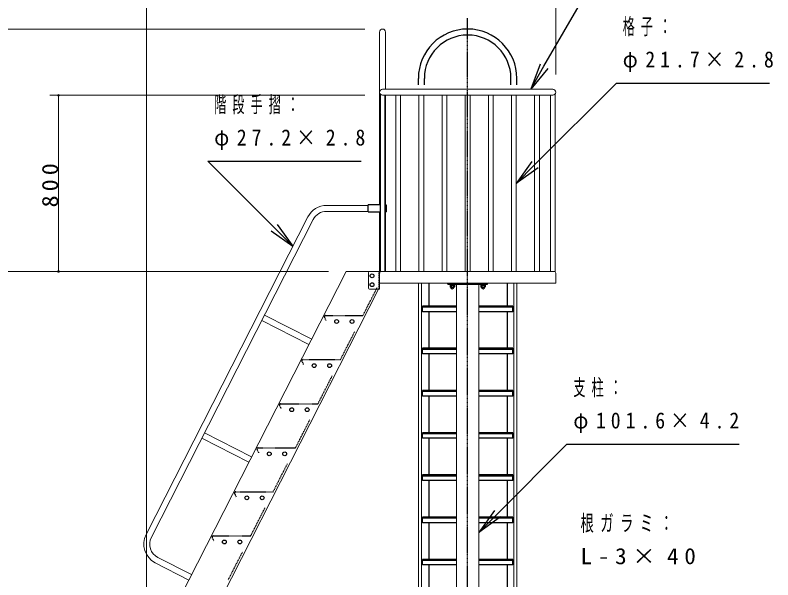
# Model space of a CAD drawing. Units: millimetres at full size; details may follow other scales. Extents: x -15630 to 0, y -2472 to 10680.
# Drawn here: x -8566 to -5127, y 3551 to 6113 of the extents above; entities that cross this region are included whole.
import ezdxf

# ---------------------------------------------------------------- set-up
doc = ezdxf.new("R2010")
doc.units = ezdxf.units.MM
for name, pattern in [('USER1', [4.5, 2.5, -2]), ('USER2', [6, 3, -1, 1, -1]), ('USER4', [8, 5, -3])]:
    doc.linetypes.add(name, pattern=pattern)
doc.layers.add('線', color=2, linetype='Continuous', lineweight=25)
doc.layers.add('補助', color=2, linetype='Continuous', lineweight=13)
doc.styles.add('ＭＳ ゴシック', font='')
doc.styles.get('ＭＳ ゴシック').set_extended_font_data('MS Gothic')

# ---------------------------------------------------------------- blocks, each defined once
blk = doc.blocks.new('dimension_origin')
at = {"color": 0, "linetype": 'Continuous', "lineweight": -2}
blk.add_circle((0, 0), 1.25, dxfattribs=at)

msp = doc.modelspace()

# ---------------------------------------------------------------- linework, layer by layer
at = {"layer": '線', "color": 20, "linetype": 'USER2'}
msp.add_line((-6512.168, 2350), (-6512.168, 6100), dxfattribs=at)
at = {"layer": '線', "color": 7, "lineweight": 13}
for p, q in [((-6912.168, 6036.4), (-6912.168, 5252.575)), ((-6884.968, 6036.4), (-6884.968, 5777.2)), ((-6898.568, 5777.2), (-6125.768, 5777.2)), ((-6898.568, 5750), (-6125.768, 5750)), ((-6884.968, 5750), (-6884.968, 5252.575)), ((-6838.018, 5750), (-6838.018, 4950)), ((-6816.318, 5750), (-6816.318, 4950)), ((-6733.018, 5750), (-6733.018, 4950)), ((-6711.318, 5750), (-6711.318, 4950)), ((-6628.018, 5750), (-6628.018, 4950)), ((-6606.318, 5750), (-6606.318, 4950)), ((-6523.018, 5750), (-6523.018, 4950)), ((-6501.318, 5750), (-6501.318, 4950)), ((-6418.018, 5750), (-6418.018, 4950)), ((-6396.318, 5750), (-6396.318, 4950)), ((-6313.018, 5750), (-6313.018, 4950)), ((-6291.318, 5750), (-6291.318, 4950)), ((-6208.018, 5750), (-6208.018, 4950)), ((-6186.318, 5750), (-6186.318, 4950)), ((-6136.618, 5750), (-6136.618, 4950)), ((-6114.918, 5755.4), (-6114.918, 4950)), ((-7152.401, 5250), (-6963.968, 5250)), ((-7237.581, 5197.801), (-7971.98, 3756.461)), ((-6963.968, 5222.8), (-7152.401, 5222.8)), ((-6912.168, 5220.225), (-6912.168, 4950)), ((-6884.968, 5220.225), (-6884.968, 4950)), ((-7213.345, 5185.453), (-7947.745, 3744.113)), ((-7063.956, 4950), (-8095.098, 2926.27)), ((-6916.168, 4950), (-7063.956, 4950)), ((-6962.168, 4945), (-6962.168, 4875)), ((-6957.168, 4950), (-6912.168, 4950)), ((-6912.168, 4950), (-6912.168, 4870)), ((-6912.168, 4950), (-6114.918, 4950)), ((-6912.168, 4897.7), (-6912.168, 4942.7)), ((-6112.168, 4942.7), (-6112.168, 4897.7)), ((-6912.168, 4897.7), (-6112.168, 4897.7)), ((-6735.768, 4897.7), (-6735.768, 3286.195)), ((-6722.168, 4897.7), (-6722.168, 3320.795)), ((-6562.968, 2840), (-6562.968, 4891.7)), ((-6461.368, 2840), (-6461.368, 4891.7)), ((-6302.168, 4897.7), (-6302.168, 3320.795)), ((-6288.568, 4897.7), (-6288.568, 3286.195)), ((-6916.168, 4870), (-7945.409, 2850)), ((-6912.168, 4870), (-6957.168, 4870)), ((-7220.168, 4643.418), (-7434.009, 4752.376)), ((-7232.516, 4619.183), (-7446.358, 4728.141)), ((-7492.562, 4108.814), (-7706.403, 4217.772)), ((-7504.91, 4084.579), (-7718.752, 4193.537)), ((-7764.956, 3574.21), (-7917.853, 3652.115)), ((-7777.305, 3549.975), (-7930.201, 3627.88))]:
    msp.add_line(p, q, dxfattribs=at)
at = {"layer": '線'}
for p, q in [((-6735.766, 5797.2), (-6735.766, 5826.4)), ((-6708.566, 5797.2), (-6708.566, 5826.4)), ((-6315.766, 5797.2), (-6315.766, 5826.4)), ((-6288.566, 5797.2), (-6288.566, 5826.4)), ((-6909.418, 5755.4), (-6909.418, 4950)), ((-6887.718, 5750), (-6887.718, 4950)), ((-6963.968, 5220.225), (-6963.968, 5252.575)), ((-6909.418, 5252.575), (-6963.968, 5252.575)), ((-6887.718, 5252.575), (-6882.393, 5252.575)), ((-6882.393, 5252.575), (-6882.393, 5220.225)), ((-6963.968, 5220.225), (-6909.418, 5220.225)), ((-6887.718, 5220.225), (-6882.393, 5220.225)), ((-6912.168, 4950), (-6912.168, 4942.7)), ((-6688.968, 4897.7), (-6688.968, 4792.873)), ((-6602.168, 4891.7), (-6602.168, 4897.7)), ((-6602.168, 4897.7), (-6422.168, 4897.7)), ((-6602.168, 4891.7), (-6422.168, 4891.7)), ((-6592.168, 4891.724), (-6592.168, 4889.724)), ((-6592.168, 4891.724), (-6572.168, 4891.724)), ((-6592.168, 4889.724), (-6572.168, 4889.724)), ((-6591.983, 4887.224), (-6572.353, 4887.224)), ((-6591.983, 4887.224), (-6591.983, 4880.128)), ((-6591.368, 4889.724), (-6572.968, 4889.724)), ((-6591.368, 4889.724), (-6591.368, 4887.224)), ((-6591.368, 4887.224), (-6572.968, 4887.224)), ((-6587.075, 4887.224), (-6587.075, 4880.128)), ((-6582.299, 4887.224), (-6582.968, 4889.724)), ((-6581.367, 4887.224), (-6582.037, 4889.724)), ((-6577.26, 4887.224), (-6577.26, 4880.128)), ((-6572.968, 4889.724), (-6572.968, 4887.224)), ((-6572.353, 4887.224), (-6572.353, 4880.128)), ((-6572.168, 4891.724), (-6572.168, 4889.724)), ((-6452.168, 4891.724), (-6452.168, 4889.724)), ((-6452.168, 4891.724), (-6432.168, 4891.724)), ((-6452.168, 4889.724), (-6432.168, 4889.724)), ((-6451.983, 4887.224), (-6432.353, 4887.224)), ((-6451.983, 4887.224), (-6451.983, 4880.128)), ((-6451.368, 4889.724), (-6432.968, 4889.724)), ((-6451.368, 4889.724), (-6451.368, 4887.224)), ((-6451.368, 4887.224), (-6432.968, 4887.224)), ((-6447.075, 4887.224), (-6447.075, 4880.128)), ((-6442.299, 4887.224), (-6442.968, 4889.724)), ((-6441.367, 4887.224), (-6442.037, 4889.724)), ((-6437.26, 4887.224), (-6437.26, 4880.128)), ((-6432.968, 4889.724), (-6432.968, 4887.224)), ((-6432.353, 4887.224), (-6432.353, 4880.128)), ((-6432.168, 4891.724), (-6432.168, 4889.724)), ((-6422.168, 4891.7), (-6422.168, 4897.7)), ((-6332.618, 4897.7), (-6332.618, 4792.873)), ((-6591.983, 4880.128), (-6590.418, 4879.224)), ((-6590.418, 4879.224), (-6573.918, 4879.224)), ((-6572.353, 4880.128), (-6573.918, 4879.224)), ((-6451.983, 4880.128), (-6450.418, 4879.224)), ((-6450.418, 4879.224), (-6433.918, 4879.224)), ((-6432.353, 4880.128), (-6433.918, 4879.224)), ((-6717.168, 4767.572), (-6717.168, 4792.873)), ((-6562.968, 4792.873), (-6717.168, 4792.873)), ((-6562.968, 4787.793), (-6717.168, 4787.793)), ((-6307.168, 4792.873), (-6461.368, 4792.873)), ((-6307.168, 4787.793), (-6461.368, 4787.793)), ((-6307.168, 4767.572), (-6307.168, 4792.873)), ((-6562.968, 4767.572), (-6717.168, 4767.572)), ((-6688.968, 4767.572), (-6688.968, 4601.304)), ((-6307.168, 4767.572), (-6461.368, 4767.572)), ((-6332.618, 4767.572), (-6332.618, 4601.304)), ((-6717.168, 4576.002), (-6717.168, 4601.304)), ((-6562.968, 4601.304), (-6717.168, 4601.304)), ((-6562.968, 4596.224), (-6717.168, 4596.224)), ((-6562.968, 4576.002), (-6717.168, 4576.002)), ((-6688.968, 4576.002), (-6688.968, 4409.734)), ((-6307.168, 4601.304), (-6461.368, 4601.304)), ((-6307.168, 4596.224), (-6461.368, 4596.224)), ((-6307.168, 4576.002), (-6461.368, 4576.002)), ((-6332.618, 4576.002), (-6332.618, 4409.734)), ((-6307.168, 4576.002), (-6307.168, 4601.304)), ((-6717.168, 4384.433), (-6717.168, 4409.734)), ((-6562.968, 4409.734), (-6717.168, 4409.734)), ((-6562.968, 4404.654), (-6717.168, 4404.654)), ((-6307.168, 4409.734), (-6461.368, 4409.734)), ((-6307.168, 4404.654), (-6461.368, 4404.654)), ((-6307.168, 4384.433), (-6307.168, 4409.734)), ((-6562.968, 4384.433), (-6717.168, 4384.433)), ((-6688.968, 4384.433), (-6688.968, 4218.165)), ((-6307.168, 4384.433), (-6461.368, 4384.433)), ((-6332.618, 4384.433), (-6332.618, 4218.165)), ((-6717.168, 4192.863), (-6717.168, 4218.165)), ((-6562.968, 4218.165), (-6717.168, 4218.165)), ((-6562.968, 4213.085), (-6717.168, 4213.085)), ((-6307.168, 4218.165), (-6461.368, 4218.165)), ((-6307.168, 4213.085), (-6461.368, 4213.085)), ((-6307.168, 4192.863), (-6307.168, 4218.165)), ((-6562.968, 4192.863), (-6717.168, 4192.863)), ((-6688.968, 4192.863), (-6688.968, 4026.595)), ((-6307.168, 4192.863), (-6461.368, 4192.863)), ((-6332.618, 4192.863), (-6332.618, 4026.595)), ((-6717.168, 4001.294), (-6717.168, 4026.595)), ((-6562.968, 4026.595), (-6717.168, 4026.595)), ((-6307.168, 4026.595), (-6461.368, 4026.595)), ((-6307.168, 4001.294), (-6307.168, 4026.595)), ((-6562.968, 4021.515), (-6717.168, 4021.515)), ((-6562.968, 4001.294), (-6717.168, 4001.294)), ((-6688.968, 4001.294), (-6688.968, 3835.025)), ((-6307.168, 4021.515), (-6461.368, 4021.515)), ((-6307.168, 4001.294), (-6461.368, 4001.294)), ((-6332.618, 4001.294), (-6332.618, 3835.025)), ((-6717.168, 3809.724), (-6717.168, 3835.025)), ((-6562.968, 3835.025), (-6717.168, 3835.025)), ((-6562.968, 3829.945), (-6717.168, 3829.945)), ((-6307.168, 3835.025), (-6461.368, 3835.025)), ((-6307.168, 3829.945), (-6461.368, 3829.945)), ((-6307.168, 3809.724), (-6307.168, 3835.025)), ((-6562.968, 3809.724), (-6717.168, 3809.724)), ((-6688.968, 3809.724), (-6688.968, 3643.456)), ((-6307.168, 3809.724), (-6461.368, 3809.724)), ((-6332.618, 3809.724), (-6332.618, 3643.456)), ((-6717.168, 3618.155), (-6717.168, 3643.456)), ((-6562.968, 3643.456), (-6717.168, 3643.456)), ((-6562.968, 3638.376), (-6717.168, 3638.376)), ((-6562.968, 3618.155), (-6717.168, 3618.155)), ((-6688.968, 3618.155), (-6688.968, 3497.118)), ((-6307.168, 3643.456), (-6461.368, 3643.456)), ((-6307.168, 3638.376), (-6461.368, 3638.376)), ((-6307.168, 3618.155), (-6461.368, 3618.155)), ((-6332.618, 3618.155), (-6332.618, 3497.118)), ((-6307.168, 3618.155), (-6307.168, 3643.456))]:
    msp.add_line(p, q, dxfattribs=at)
at = {"layer": '線', "color": 4, "linetype": 'USER4'}
msp.add_line((-6915.368, 4950), (-6915.368, 4870), dxfattribs=at)
at = {"layer": '線', "color": 4, "linetype": 'USER1'}
for p, q in [((-6987.251, 4750.713), (-6922.97, 4876.871)), ((-7157.4, 4750.003), (-6988.41, 4750.003)), ((-7162.39, 4741.861), (-7154.448, 4726.274)), ((-7089.156, 4550.713), (-7024.876, 4676.871)), ((-7264.295, 4541.861), (-7256.353, 4526.274)), ((-7259.305, 4550.003), (-7090.315, 4550.003)), ((-7191.061, 4350.713), (-7126.781, 4476.871)), ((-7366.2, 4341.861), (-7358.258, 4326.274)), ((-7361.21, 4350.003), (-7192.22, 4350.003)), ((-7292.966, 4150.713), (-7228.686, 4276.871)), ((-7468.105, 4141.861), (-7460.163, 4126.274)), ((-7463.115, 4150.003), (-7294.125, 4150.003)), ((-7394.872, 3950.713), (-7330.591, 4076.871)), ((-7570.01, 3941.861), (-7562.068, 3926.274)), ((-7565.02, 3950.003), (-7396.03, 3950.003)), ((-7496.777, 3750.713), (-7432.496, 3876.871)), ((-7666.926, 3750.003), (-7497.935, 3750.003)), ((-7671.915, 3741.861), (-7663.973, 3726.274)), ((-7598.682, 3550.713), (-7534.401, 3676.871))]:
    msp.add_line(p, q, dxfattribs=at)
at = {"layer": '線'}
for centre in [(-6946.168, 4930), (-6946.168, 4890), (-7107, 4722.703), (-7037, 4722.703), (-7208.905, 4522.703), (-7138.905, 4522.703), (-7310.81, 4322.703), (-7240.81, 4322.703), (-7412.715, 4122.703), (-7342.715, 4122.703), (-7514.62, 3922.703), (-7444.62, 3922.703), (-7616.526, 3722.703), (-7546.526, 3722.703)]:
    msp.add_circle(centre, 8.65, dxfattribs=at)
at = {"layer": '線', "color": 7, "lineweight": 13}
for centre, radius, start, end in [((-6898.568, 6036.4), 13.6, 0, 180), ((-6898.568, 5763.6), 13.6, 90, 270), ((-6125.768, 5763.6), 13.6, 270, 90), ((-7152.401, 5154.4), 95.6, 90, 153), ((-7152.401, 5154.4), 68.4, 90, 153), ((-6957.168, 4945), 5, 90, 180), ((-6904.868, 4942.7), 7.3, 90, 180), ((-6119.468, 4942.7), 7.3, 0, 90), ((-6957.168, 4875), 5, 180, 270), ((-7886.8, 3713.06), 95.6, 153, 243), ((-7886.8, 3713.06), 68.4, 153, 243)]:
    msp.add_arc(centre, radius, start, end, dxfattribs=at)
at = {"layer": '線'}
for centre, radius, start, end in [((-6512.166, 5826.4), 223.6, 0, 180), ((-6512.166, 5826.4), 196.4, 0, 180), ((-6589.529, 4884.378), 4.907, 240.00001, 299.99999), ((-6582.168, 4879.224), 7.5, 180, 0), ((-6582.168, 4893.003), 13.779, 249.136, 290.864), ((-6574.806, 4884.378), 4.907, 240.00001, 299.99999), ((-6449.529, 4884.378), 4.907, 240.00001, 299.99999), ((-6442.168, 4879.224), 7.5, 180, 0), ((-6442.168, 4893.003), 13.779, 249.136, 290.864), ((-6434.806, 4884.378), 4.907, 240.00001, 299.99999)]:
    msp.add_arc(centre, radius, start, end, dxfattribs=at)
at = {"layer": '線', "color": 4, "linetype": 'USER1'}
for centre, radius, start, end in [((-7157.4, 4744.403), 5.6, 90, 207), ((-6988.41, 4751.303), 1.3, 270, 333), ((-7259.305, 4544.403), 5.6, 90, 207), ((-7090.315, 4551.303), 1.3, 270, 333), ((-7361.21, 4344.403), 5.6, 90, 207), ((-7192.22, 4351.303), 1.3, 270, 333), ((-7463.115, 4144.403), 5.6, 90, 207), ((-7294.125, 4151.303), 1.3, 270, 333), ((-7565.02, 3944.403), 5.6, 90, 207), ((-7396.03, 3951.303), 1.3, 270, 333), ((-7666.926, 3744.403), 5.6, 90, 207), ((-7497.935, 3751.303), 1.3, 270, 333)]:
    msp.add_arc(centre, radius, start, end, dxfattribs=at)
at = {"layer": '補助'}
for p, q in [((-7969.298, 3330), (-7969.298, 6790)), ((-6112.168, 5843.6), (-6112.168, 6790)), ((-7969.298, 3330), (-7969.298, 6490)), ((-6112.168, 5843.6), (-6112.168, 6490)), ((-6978.568, 6050), (-8709.298, 6050)), ((-6978.568, 5750), (-8409.298, 5750)), ((-8369.298, 4950), (-8369.298, 5750)), ((-7143.956, 4950), (-8709.298, 4950)), ((-7143.956, 4950), (-8709.298, 4950)), ((-7143.956, 4950), (-8409.298, 4950))]:
    msp.add_line(p, q, dxfattribs=at)
at = {"layer": '補助', "lineweight": 25}
for p, q in [((-6165.614, 5881.123), (-5837.172, 6450)), ((-6182.934, 5891.123), (-6225.614, 5777.2)), ((-6225.614, 5777.2), (-6165.614, 5881.123)), ((-6148.293, 5871.123), (-6225.614, 5777.2)), ((-6206.465, 5434.853), (-5837.172, 5804.145)), ((-5837.172, 5804.145), (-5797.172, 5804.145)), ((-5797.172, 5804.145), (-5141.354, 5804.145)), ((-7691.529, 5450), (-7651.529, 5450)), ((-7390.532, 5149.003), (-7691.529, 5450)), ((-7651.529, 5450), (-6995.71, 5450)), ((-6220.607, 5448.995), (-6291.318, 5350)), ((-6291.318, 5350), (-6206.465, 5434.853)), ((-6192.323, 5420.711), (-6291.318, 5350)), ((-7376.39, 5163.145), (-7305.679, 5064.151)), ((-7404.674, 5134.861), (-7305.679, 5064.151)), ((-7305.679, 5064.151), (-7390.532, 5149.003)), ((-6376.515, 3850.703), (-6061.368, 4165.85)), ((-6061.368, 4165.85), (-6021.368, 4165.85)), ((-6021.368, 4165.85), (-5279.835, 4165.85)), ((-6390.657, 3864.845), (-6461.368, 3765.85)), ((-6461.368, 3765.85), (-6376.515, 3850.703)), ((-6362.373, 3836.561), (-6461.368, 3765.85))]:
    msp.add_line(p, q, dxfattribs=at)

# ---------------------------------------------------------------- block references
at = {"layer": '補助', "xscale": 2.67, "yscale": 2.67}
for p, rotation in [((-8369.298, 5750), 270), ((-8369.298, 4950), 90)]:
    msp.add_blockref('dimension_origin', p, dxfattribs=dict(at, rotation=rotation))

# ---------------------------------------------------------------- texts
at = {"layer": '補助', "char_height": 73.31, "attachment_point": 1, "style": 'ＭＳ ゴシック'}
for s, insert in [('\\T1.5;\\W0.55;格子：', (-5808.172, 6099.145)), ('\\T1.5;\\W0.9;φ21.7×2.8', (-5808.172, 5949.145)), ('\\T1.5;\\W0.55;階段手摺：', (-7662.529, 5745)), ('\\T1.5;\\W0.9;φ27.2×2.8', (-7662.529, 5595)), ('\\T1.5;\\W0.55;支柱：', (-6032.368, 4460.85)), ('\\T1.5;\\W0.9;φ101.6×4.2', (-6032.368, 4310.85)), ('\\T1.5;\\W0.6;根ガラミ：', (-5999.949, 3845)), ('\\T1.5;\\W1.05;L-3×40', (-5999.949, 3695))]:
    msp.add_mtext(s, dxfattribs=dict(at, insert=insert))
at = {"layer": '補助', "insert": (-8370.298, 5350), "char_height": 73.31, "attachment_point": 8, "rotation": 90, "style": 'ＭＳ ゴシック'}
msp.add_mtext('\\T1.33;\\W1.1;800', dxfattribs=at)

doc.saveas('drawing.dxf')
